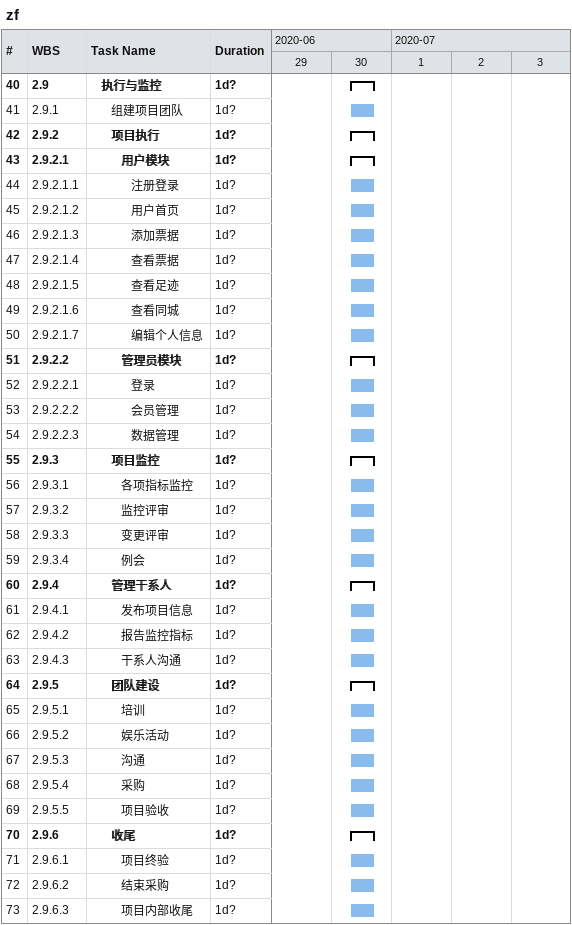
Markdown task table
zf

| ID | WBS | Task | Duration | Start | Finish |
|---|---|---|---|---|---|
| 40 | 2.9 | **执行与监控** | 1d? | 2020-06-30 | 2020-06-30 |
| 41 | 2.9.1 | 组建项目团队 | 1d? | 2020-06-30 | 2020-06-30 |
| 42 | 2.9.2 | **项目执行** | 1d? | 2020-06-30 | 2020-06-30 |
| 43 | 2.9.2.1 | **用户模块** | 1d? | 2020-06-30 | 2020-06-30 |
| 44 | 2.9.2.1.1 | 注册登录 | 1d? | 2020-06-30 | 2020-06-30 |
| 45 | 2.9.2.1.2 | 用户首页 | 1d? | 2020-06-30 | 2020-06-30 |
| 46 | 2.9.2.1.3 | 添加票据 | 1d? | 2020-06-30 | 2020-06-30 |
| 47 | 2.9.2.1.4 | 查看票据 | 1d? | 2020-06-30 | 2020-06-30 |
| 48 | 2.9.2.1.5 | 查看足迹 | 1d? | 2020-06-30 | 2020-06-30 |
| 49 | 2.9.2.1.6 | 查看同城 | 1d? | 2020-06-30 | 2020-06-30 |
| 50 | 2.9.2.1.7 | 编辑个人信息 | 1d? | 2020-06-30 | 2020-06-30 |
| 51 | 2.9.2.2 | **管理员模块** | 1d? | 2020-06-30 | 2020-06-30 |
| 52 | 2.9.2.2.1 | 登录 | 1d? | 2020-06-30 | 2020-06-30 |
| 53 | 2.9.2.2.2 | 会员管理 | 1d? | 2020-06-30 | 2020-06-30 |
| 54 | 2.9.2.2.3 | 数据管理 | 1d? | 2020-06-30 | 2020-06-30 |
| 55 | 2.9.3 | **项目监控** | 1d? | 2020-06-30 | 2020-06-30 |
| 56 | 2.9.3.1 | 各项指标监控 | 1d? | 2020-06-30 | 2020-06-30 |
| 57 | 2.9.3.2 | 监控评审 | 1d? | 2020-06-30 | 2020-06-30 |
| 58 | 2.9.3.3 | 变更评审 | 1d? | 2020-06-30 | 2020-06-30 |
| 59 | 2.9.3.4 | 例会 | 1d? | 2020-06-30 | 2020-06-30 |
| 60 | 2.9.4 | **管理干系人** | 1d? | 2020-06-30 | 2020-06-30 |
| 61 | 2.9.4.1 | 发布项目信息 | 1d? | 2020-06-30 | 2020-06-30 |
| 62 | 2.9.4.2 | 报告监控指标 | 1d? | 2020-06-30 | 2020-06-30 |
| 63 | 2.9.4.3 | 干系人沟通 | 1d? | 2020-06-30 | 2020-06-30 |
| 64 | 2.9.5 | **团队建设** | 1d? | 2020-06-30 | 2020-06-30 |
| 65 | 2.9.5.1 | 培训 | 1d? | 2020-06-30 | 2020-06-30 |
| 66 | 2.9.5.2 | 娱乐活动 | 1d? | 2020-06-30 | 2020-06-30 |
| 67 | 2.9.5.3 | 沟通 | 1d? | 2020-06-30 | 2020-06-30 |
| 68 | 2.9.5.4 | 采购 | 1d? | 2020-06-30 | 2020-06-30 |
| 69 | 2.9.5.5 | 项目验收 | 1d? | 2020-06-30 | 2020-06-30 |
| 70 | 2.9.6 | **收尾** | 1d? | 2020-06-30 | 2020-06-30 |
| 71 | 2.9.6.1 | 项目终验 | 1d? | 2020-06-30 | 2020-06-30 |
| 72 | 2.9.6.2 | 结束采购 | 1d? | 2020-06-30 | 2020-06-30 |
| 73 | 2.9.6.3 | 项目内部收尾 | 1d? | 2020-06-30 | 2020-06-30 |
